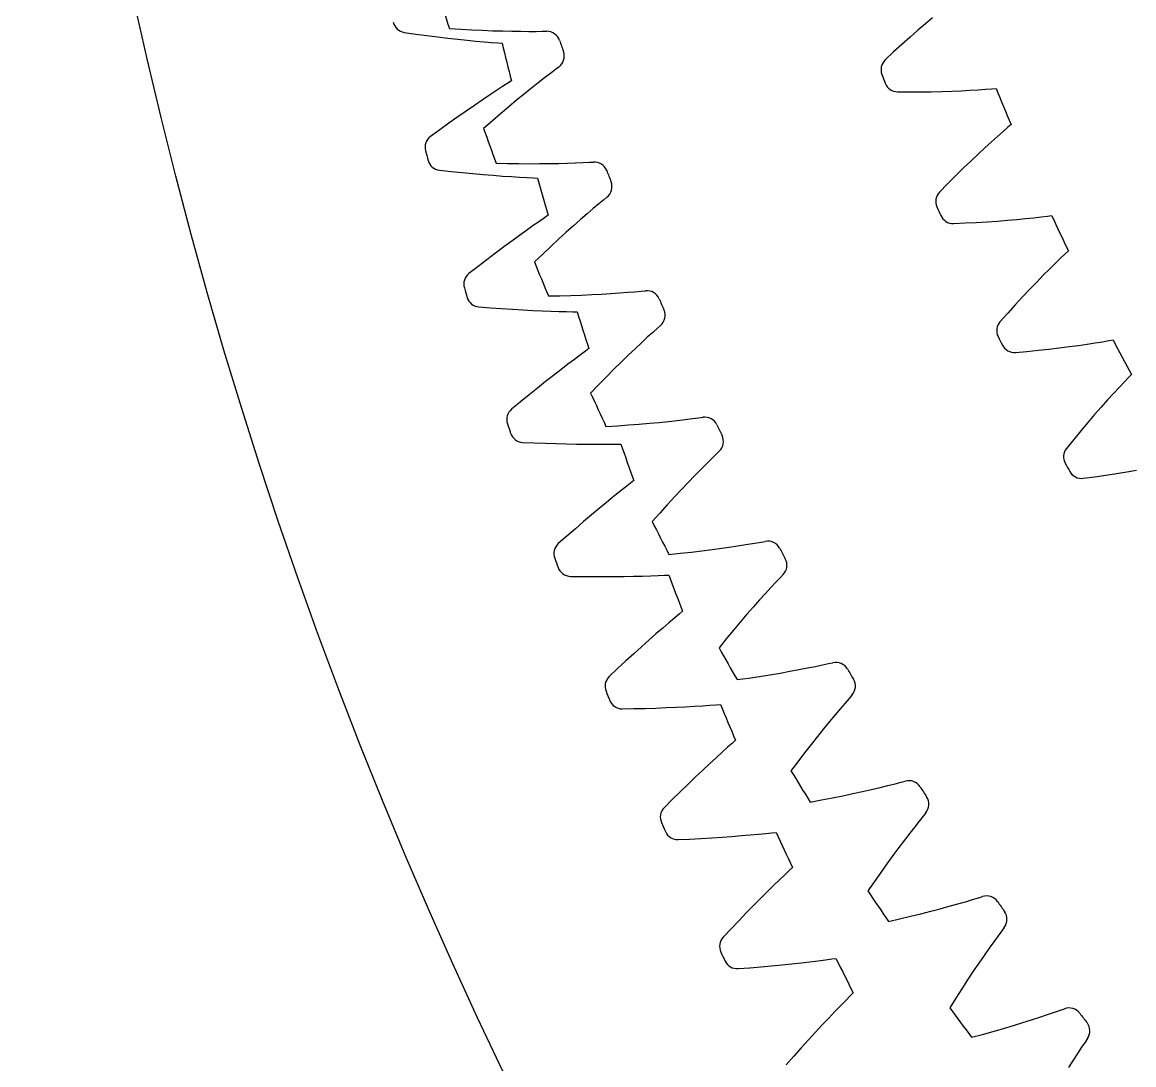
# Model space of a CAD drawing. Header units: millimetres. Extents: x -109 to 109, y -109 to 109.
# Drawn here: x -108.76 to -83.96, y -47.01 to -23.75 of the extents above; entities that cross this region are included whole.
import ezdxf

# ---------------------------------------------------------------- set-up
doc = ezdxf.new("R2010")
doc.units = ezdxf.units.MM

msp = doc.modelspace()

# ---------------------------------------------------------------- linework, layer by layer
at = {"layer": 'fixed_ring'}
for p, q in [((-100.234072, -23.97448), (-99.97867, -24.009443)), ((-99.97867, -24.009443), (-99.731036, -24.042152)), ((-99.731036, -24.042152), (-99.491863, -24.072113)), ((-99.491863, -24.072113), (-99.261825, -24.099393)), ((-99.261825, -24.099393), (-99.04176, -24.124061)), ((-99.04176, -24.124061), (-98.832745, -24.146174)), ((-98.832745, -24.146174), (-98.636219, -24.165781)), ((-98.636219, -24.165781), (-98.45424, -24.182895)), ((-98.45424, -24.182895), (-98.290034, -24.197467)), ((-98.290034, -24.197467), (-98.149668, -24.20926)), ((-98.149668, -24.20926), (-98.053754, -24.216963)), ((-98.180158, -25.272641), (-98.332387, -25.373812)), ((-98.042385, -25.182118), (-98.180158, -25.272641)), ((-97.924299, -25.105322), (-98.042385, -25.182118)), ((-97.843442, -25.05316), (-97.924299, -25.105322)), ((-98.496253, -25.48406), (-98.669936, -25.602427)), ((-98.332387, -25.373812), (-98.496253, -25.48406)), ((-98.852146, -25.72827), (-99.041906, -25.861134)), ((-98.669936, -25.602427), (-98.852146, -25.72827)), ((-99.238446, -26.000681), (-99.44114, -26.146652)), ((-99.041906, -25.861134), (-99.238446, -26.000681)), ((-99.44114, -26.146652), (-99.649612, -26.298285)), ((-99.448238, -27.049823), (-99.191879, -27.076905)), ((-99.191879, -27.076905), (-98.943356, -27.101973)), ((-98.943356, -27.101973), (-98.703374, -27.124553)), ((-98.703374, -27.124553), (-98.472605, -27.144737)), ((-98.472605, -27.144737), (-98.251885, -27.162616)), ((-98.251885, -27.162616), (-98.042287, -27.178283)), ((-98.042287, -27.178283), (-97.845251, -27.191827)), ((-97.845251, -27.191827), (-97.662831, -27.20333)), ((-97.662831, -27.20333), (-97.498255, -27.212838)), ((-97.498255, -27.212838), (-97.357592, -27.220303)), ((-97.357592, -27.220303), (-97.261487, -27.225048)), ((-97.2204, -28.189396), (-97.35532, -28.284118)), ((-97.104736, -28.109), (-97.2204, -28.189396)), ((-97.025523, -28.054372), (-97.104736, -28.109)), ((-97.664755, -28.505172), (-97.834711, -28.628831)), ((-97.504362, -28.38993), (-97.664755, -28.505172)), ((-97.35532, -28.284118), (-97.504362, -28.38993)), ((-98.012959, -28.760226), (-98.198537, -28.89887)), ((-97.834711, -28.628831), (-98.012959, -28.760226)), ((-98.198537, -28.89887), (-98.390687, -29.044403)), ((-98.588789, -29.196547), (-98.792493, -29.354528)), ((-98.390687, -29.044403), (-98.588789, -29.196547)), ((-98.56807, -30.099508), (-98.311, -30.118683)), ((-98.311, -30.118683), (-98.061822, -30.136085)), ((-98.061822, -30.136085), (-97.821258, -30.151265)), ((-97.821258, -30.151265), (-97.589977, -30.164332)), ((-97.589977, -30.164332), (-97.368812, -30.175406)), ((-97.368812, -30.175406), (-97.158831, -30.18461)), ((-97.158831, -30.18461), (-96.961471, -30.192081)), ((-96.961471, -30.192081), (-96.778783, -30.19796)), ((-96.778783, -30.19796), (-96.613993, -30.202396)), ((-96.613993, -30.202396), (-96.473166, -30.205526)), ((-96.473166, -30.205526), (-96.37696, -30.207309)), ((-96.306197, -31.169934), (-96.438135, -31.268766)), ((-96.193063, -31.086014), (-96.306197, -31.169934)), ((-96.11557, -31.028973), (-96.193063, -31.086014)), ((-96.583848, -31.379117), (-96.740616, -31.499244)), ((-96.438135, -31.268766), (-96.583848, -31.379117)), ((-96.906683, -31.628078), (-97.0808, -31.7649)), ((-96.740616, -31.499244), (-96.906683, -31.628078)), ((-97.262021, -31.909194), (-97.449598, -32.060575)), ((-97.0808, -31.7649), (-97.262021, -31.909194)), ((-97.642921, -32.218747), (-97.841663, -32.382926)), ((-97.449598, -32.060575), (-97.642921, -32.218747)), ((-97.594405, -33.120642), (-97.336866, -33.131891)), ((-97.336866, -33.131891), (-97.087271, -33.141612)), ((-97.087271, -33.141612), (-96.846354, -33.149376)), ((-96.846354, -33.149376), (-96.61478, -33.155315)), ((-96.61478, -33.155315), (-96.393378, -33.159572)), ((-96.393378, -33.159572), (-96.183214, -33.162306)), ((-96.183214, -33.162306), (-95.985718, -33.163696)), ((-95.985718, -33.163696), (-95.802935, -33.163946)), ((-95.802935, -33.163946), (-95.638086, -33.163305)), ((-95.638086, -33.163305), (-95.49723, -33.162097)), ((-95.49723, -33.162097), (-95.401015, -33.160916)), ((-95.114445, -33.974142), (-95.190145, -34.033542)), ((-95.429473, -34.223754), (-95.571718, -34.33854)), ((-95.300641, -34.120906), (-95.429473, -34.223754)), ((-95.190145, -34.033542), (-95.300641, -34.120906)), ((-95.724713, -34.463438), (-95.886734, -34.597325)), ((-95.571718, -34.33854), (-95.724713, -34.463438)), ((-95.886734, -34.597325), (-96.056555, -34.739444)), ((-96.233246, -34.88925), (-96.416072, -35.046335)), ((-96.056555, -34.739444), (-96.233246, -34.88925)), ((-96.604433, -35.210386), (-96.798024, -35.380607)), ((-96.416072, -35.046335), (-96.604433, -35.210386)), ((-96.528166, -36.110359), (-96.270403, -36.113672)), ((-96.270403, -36.113672), (-96.020626, -36.115702)), ((-96.020626, -36.115702), (-95.779584, -36.116043)), ((-95.779584, -36.116043), (-95.547938, -36.114848)), ((-95.547938, -36.114848), (-95.32651, -36.112285)), ((-95.32651, -36.112285), (-95.116361, -36.108546)), ((-95.116361, -36.108546), (-94.918916, -36.103853)), ((-94.918916, -36.103853), (-94.736212, -36.098474)), ((-94.736212, -36.098474), (-94.571461, -36.092757)), ((-94.571461, -36.092757), (-94.430709, -36.087211)), ((-94.430709, -36.087211), (-94.334576, -36.083069)), ((-94.096933, -36.948786), (-94.204686, -37.039512)), ((-94.023099, -36.887083), (-94.096933, -36.948786)), ((-94.33029, -37.146279), (-94.468933, -37.265391)), ((-94.204686, -37.039512), (-94.33029, -37.146279)), ((-94.618009, -37.39494), (-94.77583, -37.533754)), ((-94.468933, -37.265391), (-94.618009, -37.39494)), ((-94.941194, -37.681035), (-95.113188, -37.836211)), ((-94.77583, -37.533754), (-94.941194, -37.681035)), ((-95.113188, -37.836211), (-95.29109, -37.998852)), ((-95.474309, -38.168626), (-95.662567, -38.344728)), ((-95.29109, -37.998852), (-95.474309, -38.168626)), ((-95.370364, -39.065823), (-95.112621, -39.061196)), ((-95.112621, -39.061196), (-94.862901, -39.055533)), ((-94.862901, -39.055533), (-94.621962, -39.048452)), ((-94.621962, -39.048452), (-94.390462, -39.040124)), ((-94.390462, -39.040124), (-94.169218, -39.030743)), ((-94.169218, -39.030743), (-93.959284, -39.020534)), ((-93.959284, -39.020534), (-93.762077, -39.009763)), ((-93.762077, -39.009763), (-93.579626, -38.998761)), ((-93.579626, -38.998761), (-93.415129, -38.987973)), ((-93.415129, -38.987973), (-93.274614, -38.978095)), ((-93.274614, -38.978095), (-93.178654, -38.970994)), ((-93.019373, -39.922983), (-93.14163, -40.033568)), ((-92.914464, -39.828983), (-93.019373, -39.922983)), ((-92.842566, -39.765035), (-92.914464, -39.828983)), ((-93.276539, -40.156893), (-93.421554, -40.290972)), ((-93.14163, -40.033568), (-93.276539, -40.156893)), ((-93.421554, -40.290972), (-93.575025, -40.434579)), ((-93.735775, -40.586883), (-93.902909, -40.747282)), ((-93.575025, -40.434579), (-93.735775, -40.586883)), ((-94.075718, -40.915325), (-94.253623, -41.09066)), ((-93.902909, -40.747282), (-94.075718, -40.915325)), ((-94.253623, -41.09066), (-94.436368, -41.272476)), ((-93.143452, -41.928368), (-92.922602, -41.912178)), ((-92.922602, -41.912178), (-92.713081, -41.895509)), ((-92.713081, -41.895509), (-92.5163, -41.87867)), ((-92.5163, -41.87867), (-92.334274, -41.862055)), ((-92.334274, -41.862055), (-92.170187, -41.846206)), ((-92.170187, -41.846206), (-92.030043, -41.832006)), ((-92.030043, -41.832006), (-91.934348, -41.821953)), ((-94.122098, -41.984231), (-93.864619, -41.971669)), ((-93.864619, -41.971669), (-93.615191, -41.958319)), ((-93.615191, -41.958319), (-93.374586, -41.943821)), ((-93.374586, -41.943821), (-93.143452, -41.928368)), ((-91.573966, -42.605268), (-91.643861, -42.671399)), ((-91.864618, -42.882883), (-91.995666, -43.010304)), ((-91.745825, -42.768586), (-91.864618, -42.882883)), ((-91.643861, -42.671399), (-91.745825, -42.768586)), ((-92.136483, -43.148785), (-92.285459, -43.29705)), ((-91.995666, -43.010304), (-92.136483, -43.148785)), ((-92.285459, -43.29705), (-92.441443, -43.454232)), ((-92.603558, -43.619702), (-92.77111, -43.792987)), ((-92.441443, -43.454232), (-92.603558, -43.619702)), ((-92.77111, -43.792987), (-92.943531, -43.973717)), ((-92.943531, -43.973717), (-93.120591, -44.161075)), ((-90.698176, -44.646236), (-90.602835, -44.633241)), ((-92.784551, -44.862814), (-92.527581, -44.842329)), ((-92.527581, -44.842329), (-92.278683, -44.821304)), ((-92.278683, -44.821304), (-92.038637, -44.799404)), ((-92.038637, -44.799404), (-91.808089, -44.77684)), ((-91.808089, -44.77684), (-91.587842, -44.753857)), ((-91.587842, -44.753857), (-91.378935, -44.730744)), ((-91.378935, -44.730744), (-91.182765, -44.707853)), ((-91.182765, -44.707853), (-91.001337, -44.68564)), ((-91.001337, -44.68564), (-90.837816, -44.664745)), ((-90.837816, -44.664745), (-90.698176, -44.646236)), ((-90.38525, -45.57362), (-90.500468, -45.691521)), ((-90.286328, -45.473339), (-90.38525, -45.57362)), ((-90.218502, -45.405086), (-90.286328, -45.473339)), ((-90.627529, -45.822917), (-90.764015, -45.965669)), ((-90.500468, -45.691521), (-90.627529, -45.822917)), ((-90.908355, -46.118451), (-91.059424, -46.280362)), ((-90.764015, -45.965669), (-90.908355, -46.118451)), ((-91.059424, -46.280362), (-91.216367, -46.450746)), ((-91.216367, -46.450746), (-91.378503, -46.629108)), ((-91.545276, -46.815063), (-91.716482, -47.007784)), ((-91.378503, -46.629108), (-91.545276, -46.815063))]:
    msp.add_line(p, q, dxfattribs=at)
for centre, radius, start, end in [((-100.190162, -23.677711), 0.3, 193.29662, 261.583486), ((0, 0), 101, 193.873079, 194.362216), ((-99.470527, -26.538968), 0.3, 126.651808, 194.938674), ((0, 0), 103.25, 194.938674, 195.061326), ((-99.413487, -26.751843), 0.3, 195.061326, 263.348192), ((0, 0), 101, 195.637784, 196.126921), ((-98.606081, -29.589582), 0.3, 128.416514, 196.70338), ((0, 0), 103.25, 196.70338, 196.826032), ((-98.542513, -29.800599), 0.3, 196.826032, 265.112898), ((0, 0), 101, 197.40249, 197.891627), ((-97.648101, -32.612128), 0.3, 130.181219, 198.468086), ((0, 0), 103.25, 198.468086, 198.590738), ((-97.578065, -32.821088), 0.3, 198.590738, 266.877604), ((0, 0), 101, 199.167196, 199.656333), ((-96.597496, -35.60374), 0.3, 131.945925, 200.232791), ((0, 0), 103.25, 200.232791, 200.355444), ((-96.521058, -35.810443), 0.3, 200.355444, 268.64231), ((0, 0), 101, 200.931902, 201.421039), ((-95.455262, -38.561579), 0.3, 133.710631, 201.997497), ((0, 0), 103.25, 201.997497, 202.12015), ((-95.372495, -38.765831), 0.3, 202.12015, 270.407016), ((0, 0), 101, 202.696608, 203.185745), ((-94.222484, -41.482841), 0.3, 135.475337, 203.762203), ((0, 0), 103.25, 203.762203, 203.884856), ((-94.133466, -41.684446), 0.3, 203.884856, 272.171722), ((0, 0), 101, 204.461314, 204.950451), ((-92.900329, -44.364753), 0.3, 137.240043, 205.526909), ((0, 0), 103.25, 205.526909, 205.649561), ((0, 0), 101, 206.22602, 206.715157), ((-92.805145, -44.563522), 0.3, 205.649561, 273.936428)]:
    msp.add_arc(centre, radius, start, end, dxfattribs=at)
at = {"layer": 'outer'}
msp.add_circle((0, 0), 108.759662, dxfattribs=at)
at = {"layer": 'thin_ring_external'}
for p, q in [((-99.227827, -23.884253), (-98.972597, -23.900921)), ((-98.972597, -23.900921), (-98.725536, -23.914853)), ((-98.725536, -23.914853), (-98.487183, -23.926195)), ((-98.487183, -23.926195), (-98.258189, -23.935109)), ((-98.258189, -23.935109), (-98.039366, -23.941771)), ((-98.039366, -23.941771), (-97.831758, -23.946377)), ((-97.831758, -23.946377), (-97.636765, -23.949148)), ((-97.636765, -23.949148), (-97.456392, -23.950341)), ((-97.456392, -23.950341), (-97.293797, -23.950262)), ((-97.293797, -23.950262), (-97.154929, -23.949312)), ((-97.154929, -23.949312), (-97.059746, -23.949267)), ((-96.788275, -24.745637), (-96.863667, -24.803738)), ((-97.10299, -24.987056), (-97.245079, -25.098171)), ((-96.974201, -24.887805), (-97.10299, -24.987056)), ((-96.863667, -24.803738), (-96.974201, -24.887805)), ((-97.397779, -25.219466), (-97.559348, -25.349919)), ((-97.245079, -25.098171), (-97.397779, -25.219466)), ((-97.72854, -25.48885), (-97.90441, -25.635776)), ((-97.559348, -25.349919), (-97.72854, -25.48885)), ((-98.086208, -25.790342), (-98.273318, -25.952277)), ((-97.90441, -25.635776), (-98.086208, -25.790342)), ((-98.273318, -25.952277), (-98.465225, -26.121368)), ((-98.185097, -26.891014), (-97.929398, -26.89719)), ((-97.929398, -26.89719), (-97.681974, -26.900967)), ((-97.681974, -26.900967), (-97.443356, -26.902514)), ((-97.443356, -26.902514), (-97.214189, -26.902019)), ((-97.214189, -26.902019), (-96.995277, -26.899691)), ((-96.995277, -26.899691), (-96.787655, -26.89577)), ((-96.787655, -26.89577), (-96.592713, -26.890533)), ((-96.592713, -26.890533), (-96.412443, -26.88432)), ((-96.412443, -26.88432), (-96.249988, -26.877566)), ((-96.249988, -26.877566), (-96.111276, -26.870915)), ((-96.111276, -26.870915), (-96.016175, -26.866962)), ((-95.785181, -27.712663), (-95.892171, -27.801197)), ((-95.712238, -27.651516), (-95.785181, -27.712663)), ((-96.154184, -28.022507), (-96.301775, -28.149969)), ((-96.016777, -27.905652), (-96.154184, -28.022507)), ((-95.892171, -27.801197), (-96.016777, -27.905652)), ((-96.301775, -28.149969), (-96.457852, -28.286945)), ((-96.621198, -28.432705), (-96.790888, -28.586728)), ((-96.457852, -28.286945), (-96.621198, -28.432705)), ((-96.966186, -28.748627), (-97.146491, -28.918107)), ((-96.790888, -28.586728), (-96.966186, -28.748627)), ((-97.146491, -28.918107), (-97.331294, -29.094934)), ((-95.248919, -29.772965), (-95.086878, -29.759548)), ((-95.086878, -29.759548), (-94.948557, -29.747208)), ((-94.948557, -29.747208), (-94.853698, -29.739354)), ((-97.019804, -29.852431), (-96.764067, -29.848103)), ((-96.764067, -29.848103), (-96.516696, -29.841719)), ((-96.516696, -29.841719), (-96.278216, -29.833468)), ((-96.278216, -29.833468), (-96.049263, -29.823566)), ((-96.049263, -29.823566), (-95.830631, -29.812252)), ((-95.830631, -29.812252), (-95.623345, -29.79981)), ((-95.623345, -29.79981), (-95.428782, -29.786575)), ((-95.428782, -29.786575), (-95.248919, -29.772965)), ((-94.691443, -30.667711), (-94.811656, -30.777193)), ((-94.588179, -30.574859), (-94.691443, -30.667711)), ((-94.517807, -30.510768), (-94.588179, -30.574859)), ((-94.944149, -30.899591), (-95.086384, -31.033004)), ((-94.811656, -30.777193), (-94.944149, -30.899591)), ((-95.236705, -31.176273), (-95.393929, -31.328616)), ((-95.086384, -31.033004), (-95.236705, -31.176273)), ((-95.557152, -31.489475), (-95.725656, -31.658435)), ((-95.393929, -31.328616), (-95.557152, -31.489475)), ((-95.725656, -31.658435), (-95.898851, -31.835174)), ((-95.898851, -31.835174), (-96.076239, -32.01944)), ((-95.478569, -32.748686), (-95.231668, -32.732152)), ((-95.231668, -32.732152), (-94.993728, -32.714117)), ((-94.993728, -32.714117), (-94.765374, -32.694823)), ((-94.765374, -32.694823), (-94.547391, -32.674543)), ((-94.547391, -32.674543), (-94.340791, -32.653602)), ((-94.340791, -32.653602), (-94.146935, -32.632389)), ((-94.146935, -32.632389), (-93.967783, -32.611407)), ((-93.967783, -32.611407), (-93.806429, -32.591348)), ((-93.806429, -32.591348), (-93.668731, -32.57334)), ((-93.668731, -32.57334), (-93.574275, -32.561598)), ((-95.733912, -32.763509), (-95.478569, -32.748686)), ((-93.374043, -33.482511), (-93.48966, -33.596836)), ((-93.274678, -33.385498), (-93.374043, -33.482511)), ((-93.206997, -33.318572), (-93.274678, -33.385498)), ((-93.617017, -33.72457), (-93.753654, -33.863711)), ((-93.48966, -33.596836), (-93.617017, -33.72457)), ((-93.753654, -33.863711), (-93.897967, -34.01303)), ((-94.048804, -34.171699), (-94.205285, -34.339124)), ((-93.897967, -34.01303), (-94.048804, -34.171699)), ((-94.205285, -34.339124), (-94.36671, -34.51486)), ((-94.532503, -34.69856), (-94.702176, -34.889953)), ((-94.36671, -34.51486), (-94.532503, -34.69856)), ((-93.147722, -35.481738), (-92.942155, -35.452332)), ((-92.942155, -35.452332), (-92.749335, -35.423179)), ((-92.749335, -35.423179), (-92.571195, -35.394859)), ((-92.571195, -35.394859), (-92.410801, -35.368193)), ((-92.410801, -35.368193), (-92.273958, -35.344546)), ((-92.273958, -35.344546), (-92.180064, -35.328936)), ((-94.329591, -35.619341), (-94.07507, -35.594048)), ((-94.07507, -35.594048), (-93.829057, -35.56739)), ((-93.829057, -35.56739), (-93.592058, -35.539602)), ((-93.592058, -35.539602), (-93.364689, -35.510949)), ((-93.364689, -35.510949), (-93.147722, -35.481738)), ((-91.846894, -36.139841), (-91.942192, -36.240852)), ((-91.782017, -36.070193), (-91.846894, -36.139841)), ((-92.053018, -36.359828), (-92.175023, -36.492683)), ((-91.942192, -36.240852), (-92.053018, -36.359828)), ((-92.305833, -36.637315), (-92.443893, -36.792434)), ((-92.175023, -36.492683), (-92.305833, -36.637315)), ((-92.443893, -36.792434), (-92.588089, -36.957162)), ((-92.737565, -37.13087), (-92.891639, -37.313085)), ((-92.588089, -36.957162), (-92.737565, -37.13087)), ((-92.891639, -37.313085), (-93.04975, -37.503437)), ((-93.04975, -37.503437), (-93.211423, -37.701634)), ((-91.633984, -38.229102), (-91.429798, -38.191281)), ((-91.429798, -38.191281), (-91.238336, -38.154236)), ((-91.238336, -38.154236), (-91.061509, -38.118627)), ((-91.061509, -38.118627), (-90.902345, -38.085398)), ((-90.902345, -38.085398), (-90.766589, -38.056154)), ((-90.766589, -38.056154), (-90.673414, -38.036702)), ((-92.809206, -38.415111), (-92.555939, -38.379389)), ((-92.555939, -38.379389), (-92.311228, -38.342654)), ((-92.311228, -38.342654), (-92.075569, -38.30516)), ((-92.075569, -38.30516), (-91.849568, -38.267196)), ((-91.849568, -38.267196), (-91.633984, -38.229102)), ((-90.398305, -38.938083), (-90.504152, -39.061508)), ((-90.307233, -38.833245), (-90.398305, -38.938083)), ((-90.245271, -38.760992), (-90.307233, -38.833245)), ((-90.504152, -39.061508), (-90.6206, -39.19926)), ((-90.745362, -39.349141), (-90.876938, -39.509797)), ((-90.6206, -39.19926), (-90.745362, -39.349141)), ((-91.014249, -39.680306), (-91.156467, -39.860005)), ((-90.876938, -39.509797), (-91.014249, -39.680306)), ((-91.156467, -39.860005), (-91.302931, -40.048391)), ((-91.302931, -40.048391), (-91.453093, -40.245074)), ((-91.453093, -40.245074), (-91.606493, -40.449742)), ((-90.222567, -40.958916), (-90.008729, -40.912003)), ((-90.008729, -40.912003), (-89.806267, -40.865831)), ((-89.806267, -40.865831), (-89.616488, -40.820957)), ((-89.616488, -40.820957), (-89.441272, -40.778118)), ((-89.441272, -40.778118), (-89.283606, -40.738383)), ((-89.283606, -40.738383), (-89.149165, -40.70359)), ((-89.149165, -40.70359), (-89.056868, -40.680329)), ((-91.175324, -41.146104), (-90.923737, -41.100015)), ((-90.923737, -41.100015), (-90.68074, -41.053264)), ((-90.68074, -41.053264), (-90.446819, -41.006126)), ((-90.446819, -41.006126), (-90.222567, -40.958916)), ((-88.59935, -41.386431), (-88.658294, -41.461167)), ((-88.744984, -41.569656), (-88.845675, -41.697322)), ((-88.658294, -41.461167), (-88.744984, -41.569656)), ((-88.95637, -41.839739), (-89.074872, -41.994616)), ((-88.845675, -41.697322), (-88.95637, -41.839739)), ((-89.199742, -42.160538), (-89.329937, -42.336541)), ((-89.074872, -41.994616), (-89.199742, -42.160538)), ((-89.329937, -42.336541), (-89.464658, -42.521926)), ((-89.464658, -42.521926), (-89.603264, -42.716167)), ((-89.603264, -42.716167), (-89.745225, -42.918849)), ((-89.745225, -42.918849), (-89.890092, -43.129642)), ((-87.886525, -43.418845), (-87.713216, -43.368849)), ((-87.713216, -43.368849), (-87.557314, -43.322674)), ((-87.557314, -43.322674), (-87.424415, -43.28239)), ((-87.424415, -43.28239), (-87.33315, -43.25536)), ((-88.940342, -43.694649), (-88.708554, -43.637947)), ((-88.708554, -43.637947), (-88.486429, -43.58157)), ((-88.486429, -43.58157), (-88.274697, -43.525917)), ((-88.274697, -43.525917), (-88.074302, -43.471472)), ((-88.074302, -43.471472), (-87.886525, -43.418845)), ((-89.430697, -43.807715), (-89.181215, -43.751336)), ((-89.181215, -43.751336), (-88.940342, -43.694649)), ((-86.985018, -44.131132), (-87.080383, -44.262825)), ((-86.902855, -44.019176), (-86.985018, -44.131132)), ((-86.847029, -43.942083), (-86.902855, -44.019176)), ((-87.080383, -44.262825), (-87.185137, -44.409666)), ((-87.297181, -44.569278), (-87.415134, -44.740186)), ((-87.185137, -44.409666), (-87.297181, -44.569278)), ((-87.415134, -44.740186), (-87.537993, -44.921386)), ((-87.664989, -45.112147), (-87.795504, -45.311914)), ((-87.537993, -44.921386), (-87.664989, -45.112147)), ((-87.795504, -45.311914), (-87.929024, -45.520253)), ((-87.929024, -45.520253), (-88.065115, -45.736816)), ((-85.880253, -45.886449), (-85.726379, -45.833913)), ((-85.726379, -45.833913), (-85.595245, -45.788207)), ((-85.595245, -45.788207), (-85.505168, -45.757453)), ((-86.863704, -46.196184), (-86.644082, -46.130736)), ((-86.644082, -46.130736), (-86.434813, -46.066437)), ((-86.434813, -46.066437), (-86.236822, -46.003811)), ((-86.236822, -46.003811), (-86.051364, -45.943518)), ((-86.051364, -45.943518), (-85.880253, -45.886449)), ((-87.57827, -46.395457), (-87.331312, -46.328883)), ((-87.331312, -46.328883), (-87.09297, -46.262354)), ((-87.09297, -46.262354), (-86.863704, -46.196184)), ((-85.121374, -46.618194), (-85.211252, -46.753691)), ((-85.043877, -46.502959), (-85.121374, -46.618194)), ((-84.991263, -46.423639), (-85.043877, -46.502959)), ((-85.211252, -46.753691), (-85.309889, -46.904709)), ((-85.309889, -46.904709), (-85.415286, -47.068786))]:
    msp.add_line(p, q, dxfattribs=at)
for centre, radius, start, end in [((-25.5, 0), 77.5, 197.344299, 197.949819), ((-97.052636, -24.249182), 0.3, 18.721515, 91.358159), ((-25.5, 0), 75.25, 198.721515, 198.925543), ((-96.965832, -24.503824), 0.3, 306.2889, 18.925543), ((-25.5, 0), 77.5, 199.69724, 200.30276), ((-95.996758, -27.166333), 0.3, 21.074457, 93.7111), ((-25.5, 0), 75.25, 201.074457, 201.278485), ((-95.899573, -27.417196), 0.3, 308.641841, 21.278485), ((-25.5, 0), 77.5, 202.050181, 202.655701), ((-94.822006, -30.037675), 0.3, 23.427398, 96.064041), ((-25.5, 0), 75.25, 203.427398, 203.631426), ((-94.714604, -30.284337), 0.3, 310.994782, 23.631426), ((-25.5, 0), 77.5, 204.403123, 205.008642), ((-93.530363, -32.858367), 0.3, 25.780339, 98.416982), ((-25.5, 0), 75.25, 205.780339, 205.984367), ((-93.412924, -33.100411), 0.3, 313.347724, 25.984367), ((-25.5, 0), 77.5, 206.756064, 207.361583), ((-92.124004, -35.623652), 0.3, 28.13328, 100.769923), ((-25.5, 0), 75.25, 208.13328, 208.337308), ((-91.996728, -35.860671), 0.3, 315.700665, 28.337308), ((-25.5, 0), 77.5, 209.109005, 209.714524), ((-90.605302, -38.328868), 0.3, 30.486221, 103.122865), ((-25.5, 0), 75.25, 210.486221, 210.690249), ((-90.468402, -38.560461), 0.3, 318.053606, 30.690249), ((-25.5, 0), 77.5, 211.461946, 212.067466), ((-88.976818, -40.969452), 0.3, 32.839163, 105.475806), ((-25.5, 0), 75.25, 212.839163, 213.04319), ((-88.830526, -41.19523), 0.3, 320.406547, 33.04319), ((-25.5, 0), 77.5, 213.814887, 214.420407), ((-87.241298, -43.540953), 0.3, 35.192104, 107.828747), ((-25.5, 0), 75.25, 215.192104, 215.396132), ((-87.08586, -43.760535), 0.3, 322.759488, 35.396132), ((-25.5, 0), 77.5, 216.167828, 216.773348), ((-85.401668, -46.039034), 0.3, 37.545045, 110.181688), ((-25.5, 0), 75.25, 217.545045, 217.749073), ((-85.237346, -46.252049), 0.3, 325.11243, 37.749073)]:
    msp.add_arc(centre, radius, start, end, dxfattribs=at)
at = {"layer": 'thin_ring_internal'}
for p, q in [((-88.607311, -23.780809), (-88.775365, -23.925771)), ((-88.446678, -23.644869), (-88.607311, -23.780809)), ((-88.775365, -23.925771), (-88.949877, -24.079269)), ((-89.130086, -24.240947), (-89.315364, -24.410534)), ((-88.949877, -24.079269), (-89.130086, -24.240947)), ((-89.315364, -24.410534), (-89.505477, -24.587052)), ((-88.716641, -25.299559), (-88.474558, -25.296309)), ((-88.474558, -25.296309), (-88.242206, -25.290905)), ((-88.242206, -25.290905), (-88.02039, -25.283601)), ((-88.02039, -25.283601), (-87.810143, -25.274693)), ((-87.810143, -25.274693), (-87.612859, -25.264527)), ((-87.612859, -25.264527), (-87.430532, -25.253534)), ((-87.430532, -25.253534), (-87.266318, -25.242284)), ((-87.266318, -25.242284), (-87.126179, -25.231647)), ((-87.126179, -25.231647), (-87.030549, -25.223828)), ((-89.227236, -25.299479), (-88.967812, -25.300429)), ((-88.967812, -25.300429), (-88.716641, -25.299559)), ((-86.694214, -26.02918), (-86.767, -26.091697)), ((-86.87308, -26.183887), (-86.996521, -26.292769)), ((-86.767, -26.091697), (-86.87308, -26.183887)), ((-87.132511, -26.414714), (-87.278428, -26.547878)), ((-86.996521, -26.292769), (-87.132511, -26.414714)), ((-87.432564, -26.691144), (-87.593691, -26.843768)), ((-87.278428, -26.547878), (-87.432564, -26.691144)), ((-87.760873, -27.00522), (-87.933364, -27.175107)), ((-87.593691, -26.843768), (-87.760873, -27.00522)), ((-87.933364, -27.175107), (-88.110551, -27.353129)), ((-88.110551, -27.353129), (-88.292246, -27.538302)), ((-87.98116, -28.237012), (-87.721973, -28.225891)), ((-87.721973, -28.225891), (-87.471115, -28.213336)), ((-87.471115, -28.213336), (-87.229445, -28.198826)), ((-87.229445, -28.198826), (-86.997596, -28.182618)), ((-86.997596, -28.182618), (-86.77636, -28.165003)), ((-86.77636, -28.165003), (-86.566755, -28.146322)), ((-86.566755, -28.146322), (-86.370157, -28.126988)), ((-86.370157, -28.126988), (-86.18854, -28.107525)), ((-86.18854, -28.107525), (-86.025027, -28.088647)), ((-86.025027, -28.088647), (-85.885534, -28.071501)), ((-85.885534, -28.071501), (-85.790372, -28.059242)), ((-85.588407, -29.010935), (-85.706648, -29.125442)), ((-85.48673, -28.913909), (-85.588407, -29.010935)), ((-85.416931, -28.848074), (-85.48673, -28.913909)), ((-85.836817, -29.253581), (-85.976381, -29.39339)), ((-85.706648, -29.125442), (-85.836817, -29.253581)), ((-85.976381, -29.39339), (-86.123684, -29.543673)), ((-86.277535, -29.703628), (-86.437025, -29.872682)), ((-86.123684, -29.543673), (-86.277535, -29.703628)), ((-86.437025, -29.872682), (-86.601425, -30.050411)), ((-86.770138, -30.236485), (-86.943021, -30.42991)), ((-86.601425, -30.050411), (-86.770138, -30.236485)), ((-85.619796, -31.013294), (-85.399619, -30.985405)), ((-85.399619, -30.985405), (-85.19111, -30.956992)), ((-85.19111, -30.956992), (-84.995625, -30.928533)), ((-84.995625, -30.928533), (-84.815109, -30.900641)), ((-84.815109, -30.900641), (-84.652652, -30.874176)), ((-84.652652, -30.874176), (-84.514108, -30.850559)), ((-84.514108, -30.850559), (-84.419619, -30.833885)), ((-86.599764, -31.11339), (-86.341375, -31.090222)), ((-86.341375, -31.090222), (-86.091373, -31.066009)), ((-86.091373, -31.066009), (-85.850639, -31.040272)), ((-85.850639, -31.040272), (-85.619796, -31.013294)), ((-84.076543, -31.673499), (-84.173595, -31.775151)), ((-84.009882, -31.604488), (-84.076543, -31.673499)), ((-84.28638, -31.895035), (-84.410447, -32.029092)), ((-84.173595, -31.775151), (-84.28638, -31.895035)), ((-84.543355, -32.175243), (-84.683507, -32.332216)), ((-84.410447, -32.029092), (-84.543355, -32.175243)), ((-84.683507, -32.332216), (-84.829749, -32.499156)), ((-84.981201, -32.675448), (-85.137155, -32.860632)), ((-84.829749, -32.499156), (-84.981201, -32.675448)), ((-85.137155, -32.860632), (-85.297028, -33.054354)), ((-85.297028, -33.054354), (-85.460724, -33.255613)), ((-85.08604, -33.922383), (-84.829008, -33.887219)), ((-84.829008, -33.887219), (-84.580403, -33.851401)), ((-84.580403, -33.851401), (-84.341128, -33.814491)), ((-84.341128, -33.814491), (-84.11179, -33.776803)), ((-84.11179, -33.776803), (-83.893148, -33.7387))]:
    msp.add_line(p, q, dxfattribs=at)
for centre, radius, start, end in [((-89.297956, -24.803697), 0.3, 133.767859, 201.245341), ((-25.5, 0), 68.75, 201.245341, 201.421325), ((-89.22147, -24.999534), 0.3, 201.421325, 268.898807), ((-25.5, 0), 66.5, 202.290682, 203.042651), ((-88.07487, -27.745057), 0.3, 136.434526, 203.912008), ((-25.5, 0), 68.75, 203.912008, 204.087992), ((-87.989356, -27.937124), 0.3, 204.087992, 271.565474), ((-25.5, 0), 66.5, 204.957349, 205.709318), ((-86.716261, -30.626327), 0.3, 139.101193, 206.578675), ((-25.5, 0), 68.75, 206.578675, 206.754659), ((-86.621903, -30.814208), 0.3, 206.754659, 274.232141), ((-25.5, 0), 66.5, 207.624016, 208.375984), ((-85.225071, -33.441268), 0.3, 141.767859, 209.245341), ((-25.5, 0), 68.75, 209.245341, 209.421325), ((-85.122075, -33.624555), 0.3, 209.421325, 276.898807)]:
    msp.add_arc(centre, radius, start, end, dxfattribs=at)

doc.saveas('drawing.dxf')
